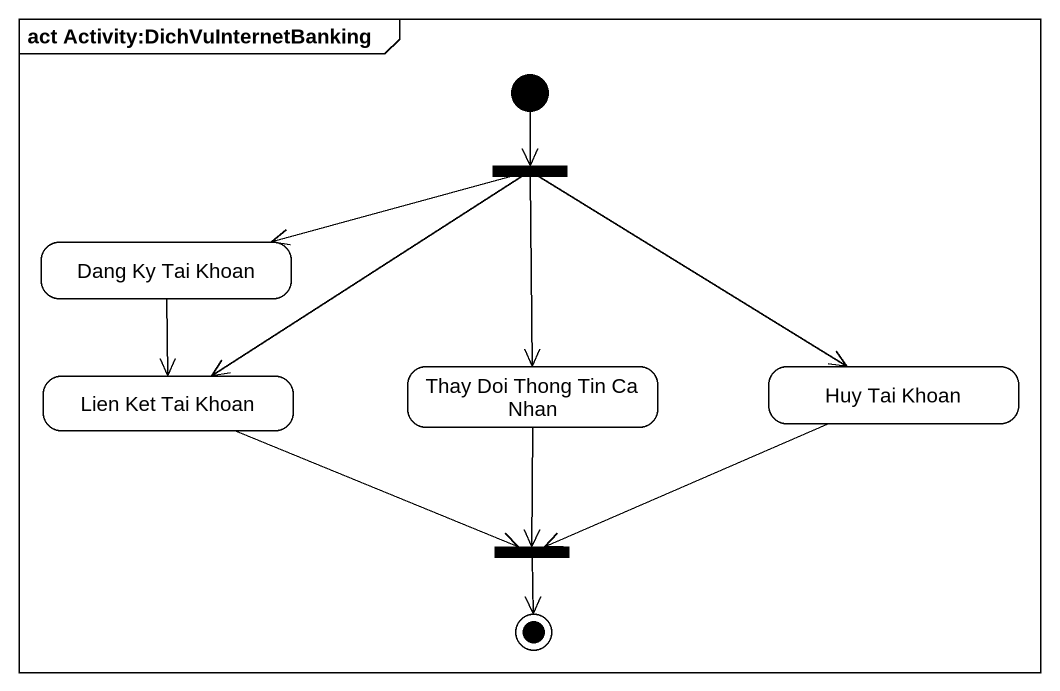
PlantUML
@startuml
mainframe act Activity:DichVuInternetBanking
hide empty description
state fork1 <<fork>>
state "Dang Ky Tai Khoan" as Dang_Ky_Tai_Khoan
state "Lien Ket Tai Khoan" as Lien_Ket_Tai_Khoan
state "Thay Doi Thong Tin Ca Nhan" as Thay_Doi_Thong_Tin_Ca_Nhan
state "Huy Tai Khoan" as Huy_Tai_Khoan
state fork2 <<join>>
[*] --> fork1
fork1 -left-> Dang_Ky_Tai_Khoan
fork1 --> Lien_Ket_Tai_Khoan
fork1 --> Thay_Doi_Thong_Tin_Ca_Nhan
fork1 --> Huy_Tai_Khoan
Dang_Ky_Tai_Khoan --> Lien_Ket_Tai_Khoan
Lien_Ket_Tai_Khoan -right-> fork2
Thay_Doi_Thong_Tin_Ca_Nhan --> fork2
Huy_Tai_Khoan -left-> fork2
fork2 --> [*]
@enduml
